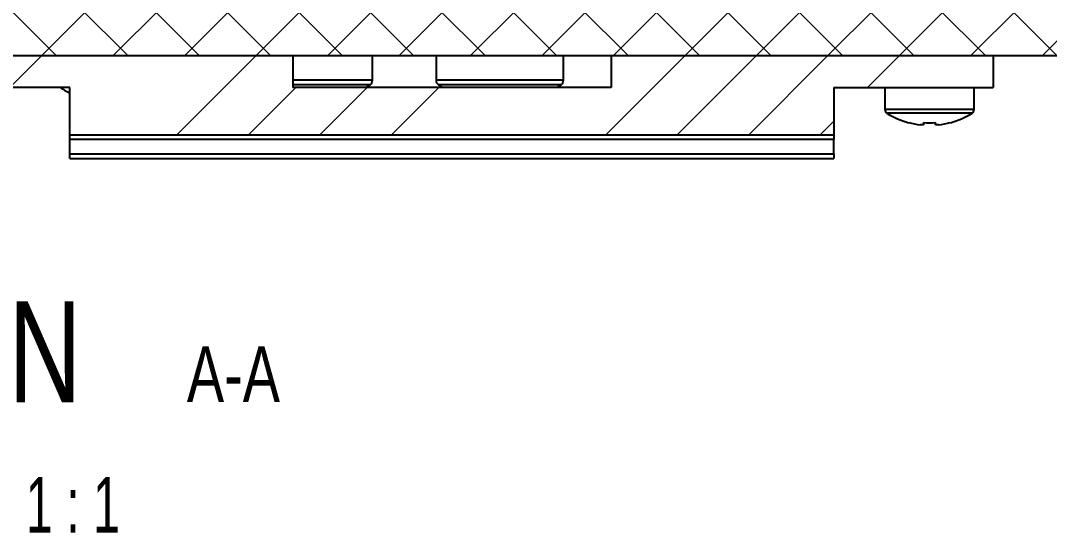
# Model space of a CAD drawing. Header units: millimetres. Extents: x 10 to 419, y 5 to 292.
# Drawn here: x 220.5 to 285.1, y 70.5 to 102.8 of the extents above; entities that cross this region are included whole.
import ezdxf

# ---------------------------------------------------------------- set-up
doc = ezdxf.new("R2010")
doc.units = ezdxf.units.MM
doc.styles.add('SLDTEXTSTYLE0', font='TXT', dxfattribs={"width": 0.75})
doc.styles.add('SLDTEXTSTYLE3', font='TXT', dxfattribs={"width": 0.65})

# ---------------------------------------------------------------- blocks, each defined once
blk = doc.blocks.new('SW_NOTE_0_2')
at = {"color": 0, "linetype": 'Continuous', "lineweight": 0, "attachment_point": 2}
for s, insert, char_height, style in [('SECTION', (17.363, 8.186), 6.35, 'SLDTEXTSTYLE0'), ('A-A', (41.059, 5.347), 3.5, 'SLDTEXTSTYLE0'), ('SCALE', (16.867, -2.864), 3.5, 'SLDTEXTSTYLE0'), ('1 : 1', (30.976, -2.864), 3.5, 'SLDTEXTSTYLE3')]:
    blk.add_mtext(s, dxfattribs=dict(at, insert=insert, char_height=char_height, style=style))

msp = doc.modelspace()

# ---------------------------------------------------------------- hatches: boundary and pattern name
at = {"linetype": 'Continuous', "lineweight": 18}
h = msp.add_hatch(dxfattribs=at)
h.set_pattern_fill('ANSI37', angle=90, style=0)
h.paths.add_polyline_path([(375.576, 100.576), (375.576, 103.576), (209.576, 103.576), (209.576, 100.576)], flags=0)
h = msp.add_hatch(dxfattribs=at)
h.set_pattern_fill('ANSI34', style=0)
h.paths.add_polyline_path([(223.576, 95.576), (271.576, 95.576), (271.576, 98.576), (281.576, 98.576), (281.576, 100.576), (257.576, 100.576), (257.576, 98.576), (237.576, 98.576), (237.576, 100.576), (213.576, 100.576), (213.576, 98.576), (223.576, 98.576)], flags=0)

# ---------------------------------------------------------------- linework, layer by layer
at = {"color": 7, "linetype": 'Continuous', "lineweight": 25}
for p, q in [((209.576, 100.576), (375.576, 100.576)), ((213.576, 100.576), (237.576, 100.576)), ((237.576, 100.576), (237.576, 98.576)), ((242.576, 99.031), (242.576, 100.576)), ((246.576, 100.576), (246.576, 99.031)), ((254.576, 99.031), (254.576, 100.576)), ((257.576, 100.576), (257.576, 98.576)), ((257.576, 100.576), (281.576, 100.576)), ((281.576, 100.576), (281.576, 98.576)), ((223.576, 98.576), (213.576, 98.576)), ((223.576, 95.576), (223.576, 98.576)), ((257.576, 98.576), (237.576, 98.576)), ((271.576, 98.576), (281.576, 98.576)), ((271.576, 98.576), (271.576, 95.576)), ((274.776, 98.576), (274.776, 97.179)), ((280.376, 97.179), (280.376, 98.576)), ((276.264, 96.351), (276.27, 96.364)), ((277.206, 96.364), (277.206, 96.221)), ((277.946, 96.221), (277.946, 96.364)), ((278.883, 96.364), (278.889, 96.351)), ((277.206, 96.221), (277.011, 96.221)), ((278.141, 96.221), (277.946, 96.221)), ((271.576, 95.576), (223.576, 95.576)), ((223.576, 95.291), (223.576, 95.576)), ((271.576, 95.291), (223.576, 95.291)), ((223.576, 94.393), (223.576, 95.291)), ((271.576, 95.576), (271.576, 95.291)), ((271.576, 94.393), (271.576, 95.291)), ((223.576, 94.393), (271.576, 94.393)), ((223.576, 94.108), (223.576, 94.393)), ((271.576, 94.393), (271.576, 94.108)), ((223.576, 94.108), (271.576, 94.108))]:
    msp.add_line(p, q, dxfattribs=at)
at = {"color": 8, "linetype": 'Continuous', "lineweight": 25}
for p, q in [((238.576, 99.031), (237.576, 99.031)), ((242.576, 99.031), (238.576, 99.031)), ((250.576, 99.031), (246.576, 99.031)), ((254.576, 99.031), (250.576, 99.031)), ((238.576, 98.741), (237.576, 98.741)), ((242.43, 98.741), (238.576, 98.741)), ((250.576, 98.741), (246.723, 98.741)), ((254.43, 98.741), (250.576, 98.741)), ((277.576, 97.179), (274.776, 97.179)), ((280.376, 97.179), (277.576, 97.179)), ((277.576, 96.951), (274.902, 96.951)), ((280.251, 96.951), (277.576, 96.951))]:
    msp.add_line(p, q, dxfattribs=at)
at = {"color": 7, "linetype": 'Continuous', "lineweight": 25, "flags": 128}
for points in [[(242.194, 98.576), (242.215, 98.59), (242.43, 98.741)], [(246.723, 98.741), (246.937, 98.59), (246.958, 98.576)], [(254.194, 98.576), (254.215, 98.59), (254.43, 98.741)]]:
    msp.add_lwpolyline(points, dxfattribs=at)
at = {"color": 7, "linetype": 'Continuous', "lineweight": 25}
for centre, radius, start, end in [((242.216, 99.031), 0.36, 306.35837, 0), ((246.936, 99.031), 0.36, 180, 233.64163), ((254.216, 99.031), 0.36, 306.35837, 0), ((226.576, 103.976), 6.5, 236.17784, 242.51357), ((275.046, 97.179), 0.27, 180, 237.66397), ((280.106, 97.179), 0.27, 302.33603, 0), ((277.576, 101.176), 5, 237.66397, 254.78072), ((277.576, 101.176), 4.986, 254.81214, 263.49658), ((277.576, 101.828), 5.477, 266.1266, 273.8734), ((277.576, 101.176), 4.986, 276.50342, 285.18786), ((277.576, 101.176), 5, 285.21928, 302.33603)]:
    msp.add_arc(centre, radius, start, end, dxfattribs=at)

# ---------------------------------------------------------------- block references
at = {"color": 7, "linetype": 'Continuous', "lineweight": 0}
msp.add_blockref('SW_NOTE_0_2', (192.789, 76.94), dxfattribs=at)

doc.saveas('drawing.dxf')
